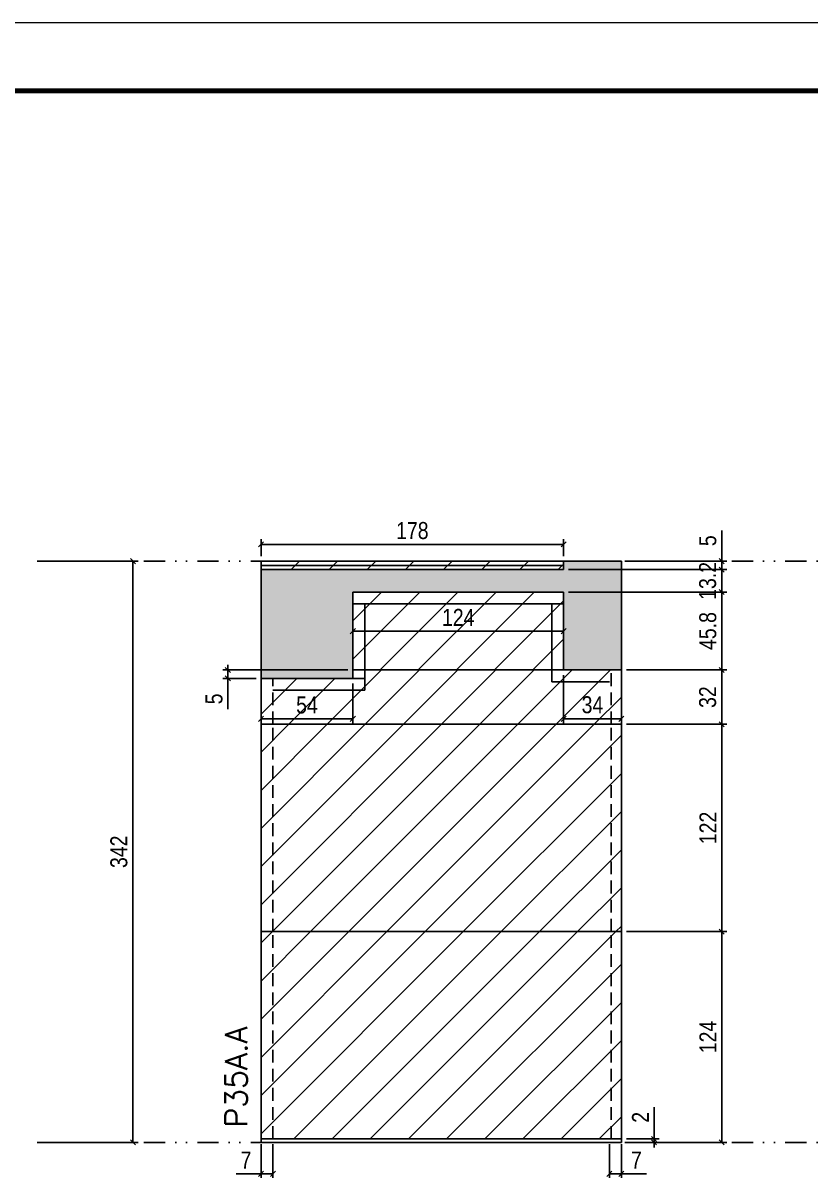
# Model space of a CAD drawing. Extents: x 2102 to 8383, y -13264 to 2718.
# Drawn here: x 2468 to 2931, y -4849 to -4174 of the extents above; entities that cross this region are included whole.
import ezdxf

# ---------------------------------------------------------------- set-up
doc = ezdxf.new("R2010")
doc.units = 0
for name, pattern in [('DASHED', [0.75, 0.5, -0.25]), ('DIVIDE2', [0.625, 0.25, -0.125, 0, -0.125, 0, -0.125]), ('HIDDEN', [0.375, 0.25, -0.125])]:
    doc.linetypes.add(name, pattern=pattern)
for name, color, linetype in [('COTA', 241, 'Continuous'), ('Nível', 160, 'Continuous'), ('Painéis', 200, 'Continuous'), ('Romaneio', 10, 'Continuous'), ('SARR_2.2x7', 40, 'Continuous'), ('SARR_EDITAR', 141, 'Continuous'), ('Sarrafo de Pressão', 42, 'HIDDEN')]:
    doc.layers.add(name, color=color, linetype=linetype)
for name, color, linetype, lineweight in [('Folhas', 255, 'Continuous', 9), ('Hachura', 251, 'Continuous', 9), ('SARRAFO DE PRESSAO', 251, 'DASHED', 9), ('Texto Seção', 7, 'Continuous', 15)]:
    doc.layers.add(name, color=color, linetype=linetype, lineweight=lineweight)
doc.styles.add('COTA TECNICA', font='techl___.ttf', dxfattribs={"height": 10})
doc.styles.add('COTA TECNICA-50', font='techl___.ttf', dxfattribs={"height": 10})
doc.styles.add('REGUA-120', font='ROMANS.shx', dxfattribs={"height": 15})
doc.dimstyles.new('COTA PAINEL-50', dxfattribs={"dimtxt": 10, "dimasz": 3, "dimexe": 3, "dimexo": 3, "dimgap": 3, "dimtad": 1, "dimdec": 1, "dimzin": 12, "dimdsep": 46, "dimtxsty": 'COTA TECNICA-50', "dimblk1": 'OBLIQUE', "dimblk2": 'OBLIQUE', "dimsah": 1, "dimcen": 0.9, "dimclrd": 4, "dimclre": 4, "dimclrt": 240, "dimadec": 1, "dimazin": 3, "dimtfac": 1, "dimtdec": 1, "dimtmove": 0, "dimatfit": 3, "dimfxl": 1, "dimtolj": 1, "dimtzin": 12, "dimarcsym": 0})
doc.dimstyles.new('PAINEL', dxfattribs={"dimtxt": 10, "dimasz": 3, "dimexe": 3, "dimexo": 3, "dimgap": 3, "dimtad": 1, "dimdec": 1, "dimzin": 12, "dimdsep": 46, "dimtxsty": 'COTA TECNICA', "dimblk1": 'OBLIQUE', "dimblk2": 'OBLIQUE', "dimsah": 1, "dimcen": 0.9, "dimclrd": 4, "dimclre": 4, "dimclrt": 240, "dimadec": 1, "dimazin": 3, "dimtfac": 1, "dimtdec": 1, "dimtmove": 0, "dimatfit": 3, "dimfxl": 1, "dimtolj": 1, "dimtzin": 12, "dimarcsym": 0})
pattern_1 = [(45, (-128517.216, -32522.603), (-11.2253202, 11.2253202), [])]

# ---------------------------------------------------------------- blocks, each defined once
blk = doc.blocks.new('9999999999')
at = {"layer": 'Folhas'}
blk.add_lwpolyline([(98138.98, 34190.21), (99623.98, 34190.21), (99623.98, 35240.21), (98138.98, 35240.21)], close=True, dxfattribs=at)
at = {"layer": 'Folhas', "color": 30, "const_width": 3}
blk.add_lwpolyline([(98213.98, 34230.21), (99583.98, 34230.21), (99583.98, 35200.21), (98213.98, 35200.21)], close=True, dxfattribs=at)
blk = doc.blocks.new('_Oblique')
at = {"color": 0, "linetype": 'ByBlock', "lineweight": -2}
blk.add_line((-0.5, -0.5), (0.5, 0.5), dxfattribs=at)
blk = doc.blocks.new('*D1187')
at = {"layer": 'COTA', "color": 4, "linetype": 'ByBlock', "lineweight": -2, "transparency": 16777216}
for p, q in [((2479.15, -4490.56), (2535.58, -4490.56)), ((2532.58, -4490.56), (2532.58, -4832.56)), ((2479.15, -4832.56), (2535.58, -4832.56))]:
    blk.add_line(p, q, dxfattribs=at)
at = {"layer": 'Defpoints', "color": 0, "linetype": 'ByBlock', "transparency": 16777216}
for p in [(2476.15, -4490.56), (2476.15, -4832.56), (2532.58, -4832.56)]:
    blk.add_point(p, dxfattribs=at)
at = {"layer": 'COTA', "color": 4, "linetype": 'ByBlock', "lineweight": -2, "transparency": 16777216, "xscale": 3, "yscale": 3, "zscale": 3}
for p, rotation in [((2532.58, -4490.56), 90), ((2532.58, -4832.56), 270)]:
    blk.add_blockref('_Oblique', p, dxfattribs=dict(at, rotation=rotation))
at = {"layer": 'COTA', "color": 240, "linetype": 'ByBlock', "transparency": 16777216, "insert": (2524.36, -4661.56), "char_height": 10, "attachment_point": 5, "rotation": 90, "style": 'COTA TECNICA'}
blk.add_mtext('\\A1;342', dxfattribs=at)
blk = doc.blocks.new('*D489')
at = {"layer": 'COTA', "color": 4, "lineweight": -2, "transparency": 16777216}
for p, q in [((2608.02, -4833.56), (2608.02, -4887.74)), ((2820.02, -4833.56), (2820.02, -4887.74)), ((2820.02, -4884.74), (2608.02, -4884.74))]:
    blk.add_line(p, q, dxfattribs=at)
at = {"layer": 'Defpoints', "color": 0, "transparency": 16777216}
for p in [(2608.02, -4830.56), (2820.02, -4830.56), (2608.02, -4884.74)]:
    blk.add_point(p, dxfattribs=at)
at = {"layer": 'COTA', "color": 4, "lineweight": -2, "transparency": 16777216, "xscale": 3, "yscale": 3, "zscale": 3, "rotation": 180}
blk.add_blockref('_Oblique', (2608.02, -4884.74), dxfattribs=at)
at = {"layer": 'COTA', "color": 4, "lineweight": -2, "transparency": 16777216, "xscale": 3, "yscale": 3, "zscale": 3}
blk.add_blockref('_Oblique', (2820.02, -4884.74), dxfattribs=at)
at = {"layer": 'COTA', "color": 240, "transparency": 16777216, "insert": (2714.02, -4876.68), "char_height": 10, "attachment_point": 5, "style": 'COTA TECNICA'}
blk.add_mtext('\\A1;212', dxfattribs=at)
blk = doc.blocks.new('*D490')
at = {"layer": 'COTA', "color": 4, "lineweight": -2, "transparency": 16777216}
for p, q in [((2608.02, -4835.56), (2608.02, -4854.08)), ((2615.02, -4833.56), (2615.02, -4854.08)), ((2608.02, -4851.08), (2593.29, -4851.08)), ((2615.02, -4851.08), (2608.02, -4851.08))]:
    blk.add_line(p, q, dxfattribs=at)
at = {"layer": 'Defpoints', "color": 0, "transparency": 16777216}
for p in [(2608.02, -4832.56), (2615.02, -4830.56), (2608.02, -4851.08)]:
    blk.add_point(p, dxfattribs=at)
at = {"layer": 'COTA', "color": 4, "lineweight": -2, "transparency": 16777216, "xscale": 3, "yscale": 3, "zscale": 3, "rotation": 180}
blk.add_blockref('_Oblique', (2608.02, -4851.08), dxfattribs=at)
at = {"layer": 'COTA', "color": 4, "lineweight": -2, "transparency": 16777216, "xscale": 3, "yscale": 3, "zscale": 3}
blk.add_blockref('_Oblique', (2615.02, -4851.08), dxfattribs=at)
at = {"layer": 'COTA', "color": 240, "transparency": 16777216, "insert": (2599.15, -4843), "char_height": 10, "attachment_point": 5, "style": 'COTA TECNICA-50'}
blk.add_mtext('\\A1;7', dxfattribs=at)
blk = doc.blocks.new('*D491')
at = {"layer": 'COTA', "color": 4, "lineweight": -2, "transparency": 16777216}
for p, q in [((2813.02, -4833.56), (2813.02, -4854.08)), ((2820.02, -4835.56), (2820.02, -4854.08)), ((2813.02, -4851.08), (2820.02, -4851.08)), ((2820.02, -4851.08), (2834.75, -4851.08))]:
    blk.add_line(p, q, dxfattribs=at)
at = {"layer": 'Defpoints', "color": 0, "transparency": 16777216}
for p in [(2813.02, -4830.56), (2820.02, -4832.56), (2820.02, -4851.08)]:
    blk.add_point(p, dxfattribs=at)
at = {"layer": 'COTA', "color": 4, "lineweight": -2, "transparency": 16777216, "xscale": 3, "yscale": 3, "zscale": 3, "rotation": 180}
blk.add_blockref('_Oblique', (2813.02, -4851.08), dxfattribs=at)
at = {"layer": 'COTA', "color": 4, "lineweight": -2, "transparency": 16777216, "xscale": 3, "yscale": 3, "zscale": 3}
blk.add_blockref('_Oblique', (2820.02, -4851.08), dxfattribs=at)
at = {"layer": 'COTA', "color": 240, "transparency": 16777216, "insert": (2828.88, -4843), "char_height": 10, "attachment_point": 5, "style": 'COTA TECNICA-50'}
blk.add_mtext('\\A1;7', dxfattribs=at)
blk = doc.blocks.new('*D492')
at = {"layer": 'Defpoints', "color": 0, "linetype": 'ByBlock', "transparency": 16777216}
for p in [(2820.02, -4708.56), (2879.07, -4708.56), (2820.02, -4832.56)]:
    blk.add_point(p, dxfattribs=at)
at = {"layer": 'Romaneio', "color": 4, "linetype": 'ByBlock', "lineweight": -2, "transparency": 16777216}
for p, q in [((2823.02, -4708.56), (2882.07, -4708.56)), ((2879.07, -4832.56), (2879.07, -4708.56)), ((2823.02, -4832.56), (2882.07, -4832.56))]:
    blk.add_line(p, q, dxfattribs=at)
at = {"layer": 'Romaneio', "color": 4, "linetype": 'ByBlock', "lineweight": -2, "transparency": 16777216, "xscale": 3, "yscale": 3, "zscale": 3}
for p, rotation in [((2879.07, -4708.56), 90), ((2879.07, -4832.56), 270)]:
    blk.add_blockref('_Oblique', p, dxfattribs=dict(at, rotation=rotation))
at = {"layer": 'Romaneio', "color": 240, "linetype": 'ByBlock', "transparency": 16777216, "insert": (2871, -4770.56), "char_height": 10, "attachment_point": 5, "rotation": 90, "style": 'COTA TECNICA'}
blk.add_mtext('\\A1;124', dxfattribs=at)
blk = doc.blocks.new('*D493')
at = {"layer": 'COTA', "color": 4, "lineweight": -2, "transparency": 16777216}
for p, q in [((2839.28, -4830.56), (2839.28, -4811.76)), ((2823.02, -4830.56), (2842.28, -4830.56)), ((2823.02, -4832.56), (2842.28, -4832.56)), ((2839.28, -4832.56), (2839.28, -4830.56)), ((2839.28, -4832.56), (2839.28, -4835.56))]:
    blk.add_line(p, q, dxfattribs=at)
at = {"layer": 'Defpoints', "color": 0, "transparency": 16777216}
for p in [(2820.02, -4830.56), (2820.02, -4832.56), (2839.28, -4832.56)]:
    blk.add_point(p, dxfattribs=at)
at = {"layer": 'COTA', "color": 4, "lineweight": -2, "transparency": 16777216, "xscale": 3, "yscale": 3, "zscale": 3}
for p, rotation in [((2839.28, -4830.56), 270), ((2839.28, -4832.56), 90)]:
    blk.add_blockref('_Oblique', p, dxfattribs=dict(at, rotation=rotation))
at = {"layer": 'COTA', "color": 240, "transparency": 16777216, "insert": (2831.28, -4817.82), "char_height": 10, "attachment_point": 5, "rotation": 90, "style": 'COTA TECNICA-50'}
blk.add_mtext('\\A1;2', dxfattribs=at)
blk = doc.blocks.new('*D1188')
at = {"layer": 'COTA', "color": 4, "linetype": 'ByBlock', "lineweight": -2, "transparency": 16777216}
for p, q in [((2823.02, -4586.56), (2882.07, -4586.56)), ((2879.07, -4708.56), (2879.07, -4586.56)), ((2823.02, -4708.56), (2882.07, -4708.56))]:
    blk.add_line(p, q, dxfattribs=at)
at = {"layer": 'Defpoints', "color": 0, "linetype": 'ByBlock', "transparency": 16777216}
for p in [(2820.02, -4586.56), (2879.07, -4586.56), (2820.02, -4708.56)]:
    blk.add_point(p, dxfattribs=at)
at = {"layer": 'COTA', "color": 4, "linetype": 'ByBlock', "lineweight": -2, "transparency": 16777216, "xscale": 3, "yscale": 3, "zscale": 3}
for p, rotation in [((2879.07, -4586.56), 90), ((2879.07, -4708.56), 270)]:
    blk.add_blockref('_Oblique', p, dxfattribs=dict(at, rotation=rotation))
at = {"layer": 'COTA', "color": 240, "linetype": 'ByBlock', "transparency": 16777216, "insert": (2871.01, -4647.56), "char_height": 10, "attachment_point": 5, "rotation": 90, "style": 'COTA TECNICA'}
blk.add_mtext('\\A1;122', dxfattribs=at)
blk = doc.blocks.new('*D519')
at = {"layer": 'COTA', "color": 4, "linetype": 'ByBlock', "lineweight": -2, "transparency": 16777216}
for p, q in [((2789.02, -4508.76), (2882.07, -4508.76)), ((2879.07, -4508.76), (2879.07, -4554.56)), ((2824.08, -4554.56), (2882.07, -4554.56))]:
    blk.add_line(p, q, dxfattribs=at)
at = {"layer": 'Defpoints', "color": 0, "linetype": 'ByBlock', "transparency": 16777216}
for p in [(2786.02, -4508.76), (2821.08, -4554.56), (2879.07, -4554.56)]:
    blk.add_point(p, dxfattribs=at)
at = {"layer": 'COTA', "color": 4, "linetype": 'ByBlock', "lineweight": -2, "transparency": 16777216, "xscale": 3, "yscale": 3, "zscale": 3}
for p, rotation in [((2879.07, -4508.76), 90), ((2879.07, -4554.56), 270)]:
    blk.add_blockref('_Oblique', p, dxfattribs=dict(at, rotation=rotation))
at = {"layer": 'COTA', "color": 240, "linetype": 'ByBlock', "transparency": 16777216, "insert": (2870.94, -4531.66), "char_height": 10, "attachment_point": 5, "rotation": 90, "style": 'COTA TECNICA'}
blk.add_mtext('\\A1;45.8', dxfattribs=at)
blk = doc.blocks.new('*D1410')
at = {"layer": 'COTA', "color": 4, "linetype": 'ByBlock', "lineweight": -2, "transparency": 16777216}
for p, q in [((2823.02, -4554.56), (2882.07, -4554.56)), ((2879.07, -4554.56), (2879.07, -4586.56)), ((2823.02, -4586.56), (2882.07, -4586.56))]:
    blk.add_line(p, q, dxfattribs=at)
at = {"layer": 'Defpoints', "color": 0, "linetype": 'ByBlock', "transparency": 16777216}
for p in [(2820.02, -4554.56), (2820.02, -4586.56), (2879.07, -4586.56)]:
    blk.add_point(p, dxfattribs=at)
at = {"layer": 'COTA', "color": 4, "linetype": 'ByBlock', "lineweight": -2, "transparency": 16777216, "xscale": 3, "yscale": 3, "zscale": 3}
for p, rotation in [((2879.07, -4554.56), 90), ((2879.07, -4586.56), 270)]:
    blk.add_blockref('_Oblique', p, dxfattribs=dict(at, rotation=rotation))
at = {"layer": 'COTA', "color": 240, "linetype": 'ByBlock', "transparency": 16777216, "insert": (2870.85, -4570.56), "char_height": 10, "attachment_point": 5, "rotation": 90, "style": 'COTA TECNICA'}
blk.add_mtext('\\A1;32', dxfattribs=at)
blk = doc.blocks.new('*D1411')
at = {"layer": 'COTA', "color": 4, "linetype": 'ByBlock', "lineweight": -2, "transparency": 16777216}
for p, q in [((2659.02, -4554.56), (2585.46, -4554.56)), ((2588.46, -4554.56), (2588.46, -4551.56)), ((2588.46, -4554.56), (2588.46, -4559.56)), ((2605.02, -4559.56), (2585.46, -4559.56)), ((2588.46, -4559.56), (2588.46, -4577.66))]:
    blk.add_line(p, q, dxfattribs=at)
at = {"layer": 'Defpoints', "color": 0, "linetype": 'ByBlock', "transparency": 16777216}
for p in [(2662.02, -4554.56), (2588.46, -4559.56), (2608.02, -4559.56)]:
    blk.add_point(p, dxfattribs=at)
at = {"layer": 'COTA', "color": 4, "linetype": 'ByBlock', "lineweight": -2, "transparency": 16777216, "xscale": 3, "yscale": 3, "zscale": 3}
for p, rotation in [((2588.46, -4554.56), 270), ((2588.46, -4559.56), 90)]:
    blk.add_blockref('_Oblique', p, dxfattribs=dict(at, rotation=rotation))
at = {"layer": 'COTA', "color": 240, "linetype": 'ByBlock', "transparency": 16777216, "insert": (2580.35, -4571.61), "char_height": 10, "attachment_point": 5, "rotation": 90, "style": 'COTA TECNICA'}
blk.add_mtext('\\A1;5', dxfattribs=at)
blk = doc.blocks.new('*D1412')
at = {"layer": 'COTA', "color": 4, "linetype": 'ByBlock', "lineweight": -2, "transparency": 16777216}
for p, q in [((2608.02, -4487.56), (2608.02, -4477.7)), ((2608.02, -4480.7), (2786.02, -4480.7)), ((2786.02, -4487.56), (2786.02, -4477.7))]:
    blk.add_line(p, q, dxfattribs=at)
at = {"layer": 'Defpoints', "color": 0, "linetype": 'ByBlock', "transparency": 16777216}
for p in [(2786.02, -4480.7), (2608.02, -4490.56), (2786.02, -4490.56)]:
    blk.add_point(p, dxfattribs=at)
at = {"layer": 'COTA', "color": 4, "linetype": 'ByBlock', "lineweight": -2, "transparency": 16777216, "xscale": 3, "yscale": 3, "zscale": 3, "rotation": 180}
blk.add_blockref('_Oblique', (2608.02, -4480.7), dxfattribs=at)
at = {"layer": 'COTA', "color": 4, "linetype": 'ByBlock', "lineweight": -2, "transparency": 16777216, "xscale": 3, "yscale": 3, "zscale": 3}
blk.add_blockref('_Oblique', (2786.02, -4480.7), dxfattribs=at)
at = {"layer": 'COTA', "color": 240, "linetype": 'ByBlock', "transparency": 16777216, "insert": (2697.02, -4472.6), "char_height": 10, "attachment_point": 5, "style": 'COTA TECNICA'}
blk.add_mtext('\\A1;178', dxfattribs=at)
blk = doc.blocks.new('*D1418')
at = {"layer": 'COTA', "color": 4, "linetype": 'ByBlock', "lineweight": -2, "transparency": 16777216}
for p, q in [((2608.02, -4562.56), (2608.02, -4586.32)), ((2662.02, -4562.56), (2662.02, -4586.32)), ((2662.02, -4583.32), (2608.02, -4583.32))]:
    blk.add_line(p, q, dxfattribs=at)
at = {"layer": 'Defpoints', "color": 0, "linetype": 'ByBlock', "transparency": 16777216}
for p in [(2608.02, -4559.56), (2662.02, -4559.56), (2608.02, -4583.32)]:
    blk.add_point(p, dxfattribs=at)
at = {"layer": 'COTA', "color": 4, "linetype": 'ByBlock', "lineweight": -2, "transparency": 16777216, "xscale": 3, "yscale": 3, "zscale": 3, "rotation": 180}
blk.add_blockref('_Oblique', (2608.02, -4583.32), dxfattribs=at)
at = {"layer": 'COTA', "color": 4, "linetype": 'ByBlock', "lineweight": -2, "transparency": 16777216, "xscale": 3, "yscale": 3, "zscale": 3}
blk.add_blockref('_Oblique', (2662.02, -4583.32), dxfattribs=at)
at = {"layer": 'COTA', "color": 240, "linetype": 'ByBlock', "transparency": 16777216, "insert": (2635.02, -4575.21), "char_height": 10, "attachment_point": 5, "style": 'COTA TECNICA'}
blk.add_mtext('\\A1;54', dxfattribs=at)
blk = doc.blocks.new('*D1419')
at = {"layer": 'COTA', "color": 4, "linetype": 'ByBlock', "lineweight": -2, "transparency": 16777216}
for p, q in [((2786.02, -4557.56), (2786.02, -4586.32)), ((2820.02, -4557.56), (2820.02, -4586.32)), ((2786.02, -4583.32), (2820.02, -4583.32))]:
    blk.add_line(p, q, dxfattribs=at)
at = {"layer": 'Defpoints', "color": 0, "linetype": 'ByBlock', "transparency": 16777216}
for p in [(2786.02, -4554.56), (2820.02, -4554.56), (2820.02, -4583.32)]:
    blk.add_point(p, dxfattribs=at)
at = {"layer": 'COTA', "color": 4, "linetype": 'ByBlock', "lineweight": -2, "transparency": 16777216, "xscale": 3, "yscale": 3, "zscale": 3, "rotation": 180}
blk.add_blockref('_Oblique', (2786.02, -4583.32), dxfattribs=at)
at = {"layer": 'COTA', "color": 4, "linetype": 'ByBlock', "lineweight": -2, "transparency": 16777216, "xscale": 3, "yscale": 3, "zscale": 3}
blk.add_blockref('_Oblique', (2820.02, -4583.32), dxfattribs=at)
at = {"layer": 'COTA', "color": 240, "linetype": 'ByBlock', "transparency": 16777216, "insert": (2803.02, -4575.1), "char_height": 10, "attachment_point": 5, "style": 'COTA TECNICA'}
blk.add_mtext('\\A1;34', dxfattribs=at)
blk = doc.blocks.new('*D1420')
at = {"layer": 'COTA', "color": 4, "linetype": 'ByBlock', "lineweight": -2, "transparency": 16777216}
for p, q in [((2789.02, -4495.56), (2882.07, -4495.56)), ((2879.07, -4508.76), (2879.07, -4495.56)), ((2789.02, -4508.76), (2882.07, -4508.76))]:
    blk.add_line(p, q, dxfattribs=at)
at = {"layer": 'Defpoints', "color": 0, "linetype": 'ByBlock', "transparency": 16777216}
for p in [(2786.02, -4495.56), (2879.07, -4495.56), (2786.02, -4508.76)]:
    blk.add_point(p, dxfattribs=at)
at = {"layer": 'COTA', "color": 4, "linetype": 'ByBlock', "lineweight": -2, "transparency": 16777216, "xscale": 3, "yscale": 3, "zscale": 3}
for p, rotation in [((2879.07, -4495.56), 90), ((2879.07, -4508.76), 270)]:
    blk.add_blockref('_Oblique', p, dxfattribs=dict(at, rotation=rotation))
at = {"layer": 'COTA', "color": 240, "linetype": 'ByBlock', "transparency": 16777216, "insert": (2870.85, -4502.16), "char_height": 10, "attachment_point": 5, "rotation": 90, "style": 'COTA TECNICA'}
blk.add_mtext('\\A1;13.2', dxfattribs=at)
blk = doc.blocks.new('*D1421')
at = {"layer": 'COTA', "color": 4, "linetype": 'ByBlock', "lineweight": -2, "transparency": 16777216}
for p, q in [((2879.07, -4490.56), (2879.07, -4472.47)), ((2823.02, -4490.56), (2882.07, -4490.56)), ((2879.07, -4495.56), (2879.07, -4490.56)), ((2789.02, -4495.56), (2882.07, -4495.56)), ((2879.07, -4495.56), (2879.07, -4498.56))]:
    blk.add_line(p, q, dxfattribs=at)
at = {"layer": 'Defpoints', "color": 0, "linetype": 'ByBlock', "transparency": 16777216}
for p in [(2820.02, -4490.56), (2879.07, -4490.56), (2786.02, -4495.56)]:
    blk.add_point(p, dxfattribs=at)
at = {"layer": 'COTA', "color": 4, "linetype": 'ByBlock', "lineweight": -2, "transparency": 16777216, "xscale": 3, "yscale": 3, "zscale": 3}
for p, rotation in [((2879.07, -4490.56), 270), ((2879.07, -4495.56), 90)]:
    blk.add_blockref('_Oblique', p, dxfattribs=dict(at, rotation=rotation))
at = {"layer": 'COTA', "color": 240, "linetype": 'ByBlock', "transparency": 16777216, "insert": (2870.96, -4478.52), "char_height": 10, "attachment_point": 5, "rotation": 90, "style": 'COTA TECNICA'}
blk.add_mtext('\\A1;5', dxfattribs=at)
blk = doc.blocks.new('*D1437')
at = {"layer": 'COTA', "color": 4, "linetype": 'ByBlock', "lineweight": -2, "transparency": 16777216}
for p, q in [((2662.02, -4518.76), (2662.02, -4534.73)), ((2786.02, -4518.76), (2786.02, -4534.73)), ((2662.02, -4531.73), (2786.02, -4531.73))]:
    blk.add_line(p, q, dxfattribs=at)
at = {"layer": 'Defpoints', "color": 0, "linetype": 'ByBlock', "transparency": 16777216}
for p in [(2662.02, -4515.76), (2786.02, -4515.76), (2786.02, -4531.73)]:
    blk.add_point(p, dxfattribs=at)
at = {"layer": 'COTA', "color": 4, "linetype": 'ByBlock', "lineweight": -2, "transparency": 16777216, "xscale": 3, "yscale": 3, "zscale": 3, "rotation": 180}
blk.add_blockref('_Oblique', (2662.02, -4531.73), dxfattribs=at)
at = {"layer": 'COTA', "color": 4, "linetype": 'ByBlock', "lineweight": -2, "transparency": 16777216, "xscale": 3, "yscale": 3, "zscale": 3}
blk.add_blockref('_Oblique', (2786.02, -4531.73), dxfattribs=at)
at = {"layer": 'COTA', "color": 240, "linetype": 'ByBlock', "transparency": 16777216, "insert": (2724.02, -4523.66), "char_height": 10, "attachment_point": 5, "style": 'COTA TECNICA'}
blk.add_mtext('\\A1;124', dxfattribs=at)

msp = doc.modelspace()

# ---------------------------------------------------------------- hatches: boundary and pattern name
at = {"layer": 'COTA', "linetype": 'ByBlock'}
h = msp.add_hatch(dxfattribs=at)
h.set_pattern_fill('AR-CONC', color=256, scale=0.03)
h.set_pattern_definition([(50, (-128517.216, -32525.8026), (5.46554007, -0.47817257), [0.5715, -6.2865]), (355, (-128517.216, -32525.8026), (-1.05730264, 5.73170536), [0.4572, -5.02921753]), (100.4514447, (-128516.7604, -32525.8424), (4.40823741, 5.25353256), [0.48570026, -5.34270734]), (46.1842, (-128517.216, -32524.2786), (8.13237123, -1.26126984), [0.85725, -9.42975]), (96.6355576, (-128516.538, -32524.384), (7.122124, 7.42278374), [0.7285507, -8.01406824]), (351.184151, (-128517.216, -32524.279), (7.122124, 7.42278374), [0.685799, -7.54379196]), (21, (-128516.454, -32524.6596), (4.54843174, -3.06795595), [0.5715, -6.2865]), (326, (-128516.454, -32524.6596), (1.85406085, 5.52563898), [0.4572, -5.0292]), (71.451445, (-128516.075, -32524.915), (6.40249258, 2.45768307), [0.48570026, -5.34269813]), (37.5, (-128517.2158, -32525.8026), (0.092658098, 2.536651166), [0, -4.96824, 0, -5.1054, 0, -5.04825]), (7.5, (-128517.2158, -32525.8026), (2.004589875, 3.005417245), [0, -2.91084, 0, -4.85394, 0, -1.92405]), (327.5, (-128518.915, -32525.8026), (4.067717855, -0.17186232), [0, -1.905, 0, -5.9436, 0, -7.8867]), (317.5, (-128519.677, -32525.8026), (4.44387544, 0.76279473), [0, -2.4765, 0, -3.94716, 0, -5.6007])])
h.paths.add_polyline_path([(2786.02, -4554.56), (2820.02, -4554.56), (2820.02, -4490.56), (2786.02, -4490.56), (2786.02, -4495.56), (2608.02, -4495.56), (2608.02, -4559.56), (2662.02, -4559.56), (2662.02, -4508.76), (2786.02, -4508.76)])
at = {"layer": 'Hachura', "linetype": 'ByBlock'}
h = msp.add_hatch(dxfattribs=at)
h.set_pattern_fill('ANSI31', color=256, scale=5)
h.set_pattern_definition(pattern_1)
h.paths.add_polyline_path([(2608.02, -4490.56), (2608.02, -4495.56), (2786.02, -4495.56), (2786.02, -4490.56)])
h = msp.add_hatch(dxfattribs=at)
h.set_pattern_fill('ANSI31', color=256, scale=5)
h.set_pattern_definition([(45, (-128517.216, -32521.803), (-11.2253202, 11.2253202), [])])
h.paths.add_polyline_path([(2786.02, -4554.56), (2786.02, -4508.76), (2662.02, -4508.76), (2662.02, -4554.56)])
h = msp.add_hatch(dxfattribs=at)
h.set_pattern_fill('ANSI31', color=256, scale=5)
h.set_pattern_definition(pattern_1)
h.paths.add_polyline_path([(2820.02, -4586.56), (2820.02, -4554.56), (2786.02, -4554.56), (2662.02, -4554.56), (2662.02, -4559.56), (2608.02, -4559.56), (2608.02, -4586.56)])
h = msp.add_hatch(dxfattribs=at)
h.set_pattern_fill('ANSI31', color=256, scale=5)
h.set_pattern_definition(pattern_1)
h.paths.add_polyline_path([(2820.02, -4708.56), (2820.02, -4586.56), (2608.02, -4586.56), (2608.02, -4708.56)])
h = msp.add_hatch(dxfattribs=at)
h.set_pattern_fill('ANSI31', color=256, scale=5)
h.set_pattern_definition(pattern_1)
h.paths.add_polyline_path([(2820.02, -4830.56), (2820.02, -4708.56), (2608.02, -4708.56), (2608.02, -4830.56)])

# ---------------------------------------------------------------- linework, layer by layer
at = {"layer": 'COTA', "linetype": 'ByBlock'}
for p, q in [((2786.02, -4490.56), (2820.02, -4490.56)), ((2820.02, -4490.56), (2820.02, -4554.56)), ((2608.02, -4495.56), (2608.02, -4559.56))]:
    msp.add_line(p, q, dxfattribs=at)
at = {"layer": 'Nível', "color": 4, "linetype": 'DIVIDE2', "ltscale": 50}
for p, q in [((2476.15, -4490.56), (3547.28, -4490.56)), ((2476.15, -4832.56), (3547.28, -4832.56))]:
    msp.add_line(p, q, dxfattribs=at)
at = {"layer": 'Painéis', "linetype": 'ByBlock'}
for p, q in [((2608.02, -4490.56), (2608.02, -4495.56)), ((2608.02, -4490.56), (2786.02, -4490.56)), ((2786.02, -4490.56), (2786.02, -4495.56)), ((2608.02, -4495.56), (2786.02, -4495.56)), ((2662.02, -4508.76), (2662.02, -4559.56)), ((2662.02, -4508.76), (2786.02, -4508.76)), ((2786.02, -4508.76), (2786.02, -4554.56)), ((2786.02, -4554.56), (2662.02, -4554.56)), ((2786.02, -4554.56), (2820.02, -4554.56)), ((2820.02, -4554.56), (2820.02, -4832.56)), ((2608.02, -4559.56), (2608.02, -4832.56)), ((2608.02, -4559.56), (2662.02, -4559.56)), ((2820.02, -4586.56), (2608.02, -4586.56)), ((2820.02, -4586.56), (2608.02, -4586.56)), ((2820.02, -4708.56), (2608.02, -4708.56)), ((2820.02, -4830.56), (2608.02, -4830.56)), ((2820.02, -4832.56), (2608.02, -4832.56))]:
    msp.add_line(p, q, dxfattribs=at)
at = {"layer": 'SARR_2.2x7'}
for p, q in [((2662.02, -4515.76), (2786.02, -4515.76)), ((2669.02, -4515.76), (2669.02, -4559.56)), ((2779.02, -4515.76), (2779.02, -4554.56)), ((2779.02, -4561.56), (2779.02, -4554.56)), ((2662.02, -4559.56), (2669.02, -4559.56)), ((2669.02, -4559.56), (2669.02, -4566.56)), ((2779.02, -4561.56), (2813.02, -4561.56)), ((2615.02, -4566.56), (2669.02, -4566.56))]:
    msp.add_line(p, q, dxfattribs=at)
at = {"layer": 'SARR_EDITAR', "linetype": 'ByBlock'}
msp.add_line((2608.02, -4493.06), (2786.02, -4493.06), dxfattribs=at)
at = {"layer": 'Sarrafo de Pressão', "ltscale": 30}
for p, q in [((2814.02, -4586.56), (2814.02, -4554.56)), ((2615.02, -4586.56), (2615.02, -4559.56)), ((2615.02, -4708.56), (2615.02, -4586.56)), ((2814.02, -4708.56), (2814.02, -4586.56)), ((2615.02, -4830.56), (2615.02, -4708.56)), ((2814.02, -4830.56), (2814.02, -4708.56))]:
    msp.add_line(p, q, dxfattribs=at)

# ---------------------------------------------------------------- block references
at = {"layer": 'SARRAFO DE PRESSAO', "color": 6, "linetype": 'ByBlock'}
msp.add_blockref('9999999999', (-96036.69, -39414.05), dxfattribs=at)

# ---------------------------------------------------------------- texts
at = {"layer": 'Texto Seção', "style": 'REGUA-120'}
msp.add_text('P35A.A', height=13, rotation=90, dxfattribs=at).set_placement((2599.8, -4823.93))

# ---------------------------------------------------------------- dimensions: what is measured, and where the dimension line sits
at = {"layer": 'COTA', "linetype": 'ByBlock'}
for base, p1, p2, picture, middle in [((2786.02, -4480.7), (2608.02, -4490.56), (2786.02, -4490.56), '*D1412', (2697.02, -4472.6)), ((2786.02, -4531.73), (2662.02, -4515.76), (2786.02, -4515.76), '*D1437', (2724.02, -4523.66)), ((2820.02, -4583.32), (2786.02, -4554.56), (2820.02, -4554.56), '*D1419', (2803.02, -4575.1)), ((2608.02, -4583.32), (2662.02, -4559.56), (2608.02, -4559.56), '*D1418', (2635.02, -4575.21))]:
    dim = msp.add_linear_dim(base=base, p1=p1, p2=p2, dimstyle='PAINEL', dxfattribs=at)
    dim.commit()
    dim.dimension.update_dxf_attribs({"geometry": picture, "text_midpoint": middle})
for base, p1, p2, picture, middle in [((2879.07, -4490.56), (2786.02, -4495.56), (2820.02, -4490.56), '*D1421', (2870.96, -4478.52)), ((2532.58, -4832.56), (2476.15, -4490.56), (2476.15, -4832.56), '*D1187', (2524.36, -4661.56)), ((2879.07, -4554.56), (2786.02, -4508.76), (2821.08, -4554.56), '*D519', (2870.94, -4531.66)), ((2588.46, -4559.56), (2662.02, -4554.56), (2608.02, -4559.56), '*D1411', (2580.35, -4571.61)), ((2879.07, -4586.56), (2820.02, -4554.56), (2820.02, -4586.56), '*D1410', (2870.85, -4570.56)), ((2879.07, -4586.56), (2820.02, -4708.56), (2820.02, -4586.56), '*D1188', (2871.01, -4647.56))]:
    dim = msp.add_linear_dim(base=base, p1=p1, p2=p2, angle=90, dimstyle='PAINEL', dxfattribs=at)
    dim.commit()
    dim.dimension.update_dxf_attribs({"geometry": picture, "text_midpoint": middle})
dim = msp.add_linear_dim(base=(2879.07, -4495.56), p1=(2786.02, -4508.76), p2=(2786.02, -4495.56), angle=90, dimstyle='PAINEL', dxfattribs=at)
dim.commit()
dim.dimension.update_dxf_attribs({"geometry": '*D1420', "text_midpoint": (2879.07, -4502.16), "dimtype": 160})
at = {"layer": 'COTA'}
dim = msp.add_linear_dim(base=(2839.28, -4832.56), p1=(2820.02, -4830.56), p2=(2820.02, -4832.56), angle=90, dimstyle='COTA PAINEL-50', dxfattribs=at)
dim.commit()
dim.dimension.update_dxf_attribs({"geometry": '*D493', "text_midpoint": (2839.28, -4817.82), "dimtype": 160})
dim = msp.add_linear_dim(base=(2608.02, -4851.08), p1=(2615.02, -4830.56), p2=(2608.02, -4832.56), angle=180, dimstyle='COTA PAINEL-50', dxfattribs=at)
dim.commit()
dim.dimension.update_dxf_attribs({"geometry": '*D490', "text_midpoint": (2599.15, -4843)})
dim = msp.add_linear_dim(base=(2608.02, -4884.74), p1=(2820.02, -4830.56), p2=(2608.02, -4830.56), angle=180, dimstyle='PAINEL', override={"dimarcsym": 2}, dxfattribs=at)
dim.commit()
dim.dimension.update_dxf_attribs({"geometry": '*D489', "text_midpoint": (2714.02, -4876.68)})
dim = msp.add_linear_dim(base=(2820.02, -4851.08), p1=(2813.02, -4830.56), p2=(2820.02, -4832.56), dimstyle='COTA PAINEL-50', dxfattribs=at)
dim.commit()
dim.dimension.update_dxf_attribs({"geometry": '*D491', "text_midpoint": (2828.88, -4843)})
at = {"layer": 'Romaneio', "linetype": 'ByBlock'}
dim = msp.add_aligned_dim(p1=(2820.02, -4832.56), p2=(2820.02, -4708.56), distance=-59.05, dimstyle='PAINEL', dxfattribs=at)
dim.commit()
dim.dimension.update_dxf_attribs({"geometry": '*D492', "text_midpoint": (2871, -4770.56)})

doc.saveas('drawing.dxf')
